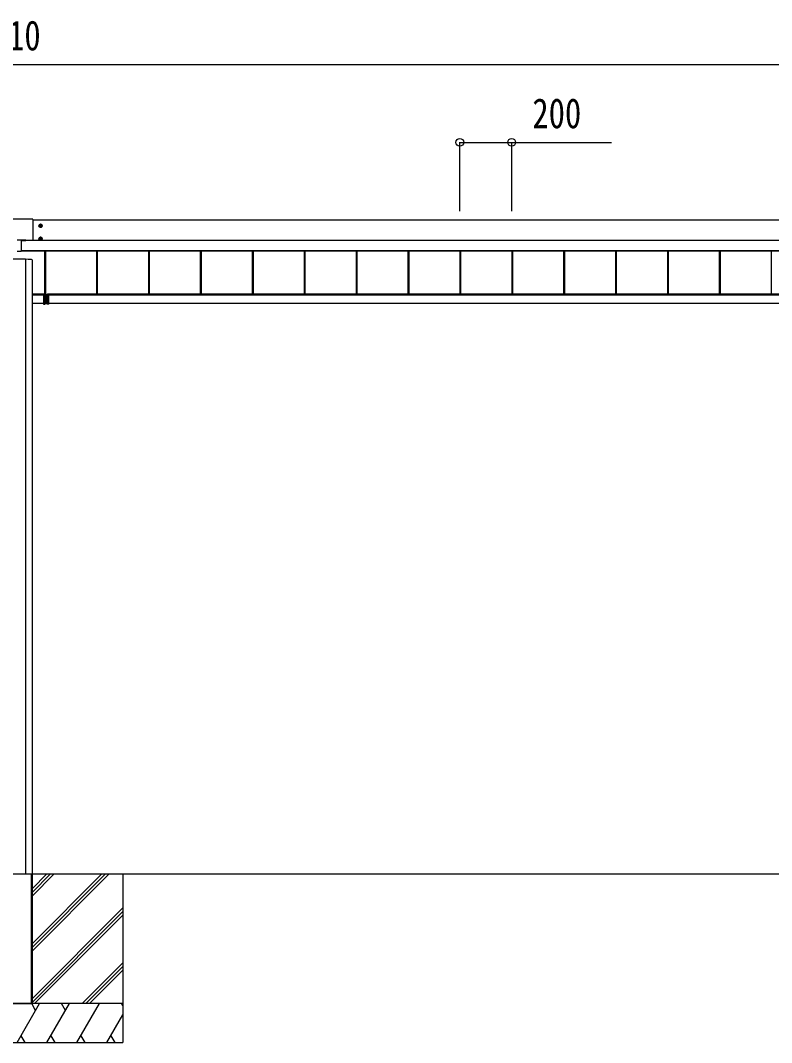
# Model space of a CAD drawing. Units: millimetres, scale not verified. Extents: x -14718 to 14718, y -10396 to 10396.
# Drawn here: x -7002 to -4108, y -7858 to -3917 of the extents above; entities that cross this region are included whole.
import ezdxf
from ezdxf.enums import TextEntityAlignment as Align

# ---------------------------------------------------------------- set-up
doc = ezdxf.new("R2010")
doc.units = ezdxf.units.MM
doc.header["$LTSCALE"] = 50
doc.layers.add('0-4_YKK_A1', color=4, linetype='Continuous')
doc.layers.add('0-5_YKK_D', color=6, linetype='Continuous')
doc.styles.add('ＭＳ ゴシック', font='')
doc.styles.get('ＭＳ ゴシック').set_extended_font_data('MS Gothic')

msp = doc.modelspace()

# ---------------------------------------------------------------- linework, layer by layer
at = {"layer": '0-4_YKK_A1'}
for p, q in [((-6955.43, -4682.57), (-7059.43, -4682.57)), ((-6954.43, -4683.57), (-6954.43, -4765.23)), ((-2460.43, -4686.79), (-6954.43, -4686.79)), ((-6931.68, -4708.53), (-6917.18, -4708.53)), ((-6926.71, -4707.77), (-6927.43, -4707.77)), ((-6924.43, -4715.78), (-6924.43, -4701.28)), ((-6922.15, -4709.29), (-6921.43, -4709.29)), ((-7014.93, -4762.73), (-6999.93, -4762.73)), ((-6999.93, -4762.73), (-6999.93, -4807.88)), ((-6999.93, -4762.9), (-6980.93, -4762.9)), ((-6999.93, -4764.9), (-6980.93, -4764.9)), ((-2308.93, -4765.23), (-6999.93, -4765.23)), ((-2308.93, -4765.71), (-6999.93, -4765.71)), ((-6980.93, -4765.23), (-6980.93, -4762.9)), ((-6931.68, -4758.5), (-6917.18, -4758.5)), ((-6926.71, -4757.74), (-6927.43, -4757.74)), ((-6924.43, -4765.75), (-6924.43, -4751.25)), ((-6922.15, -4759.26), (-6921.43, -4759.26)), ((-6999.93, -4807.88), (-7014.93, -4807.88)), ((-2308.93, -4804.69), (-6999.93, -4804.69)), ((-2308.93, -4805.2), (-6999.93, -4805.2)), ((-6999.93, -4805.34), (-2308.93, -4805.34)), ((-2308.93, -4805.34), (-6999.93, -4805.34)), ((-6908.93, -4805.34), (-6908.93, -4973.13)), ((-6908.53, -4805.34), (-6908.53, -4973.13)), ((-6905.93, -4805.34), (-6905.93, -4973.13)), ((-6708.93, -4805.34), (-6708.93, -4971.57)), ((-6706.33, -4805.34), (-6706.33, -4971.57)), ((-6705.93, -4805.34), (-6705.93, -4971.57)), ((-6508.93, -4805.34), (-6508.93, -4971.57)), ((-6506.33, -4805.34), (-6506.33, -4971.57)), ((-6505.93, -4805.34), (-6505.93, -4971.57)), ((-6308.93, -4805.34), (-6308.93, -4971.57)), ((-6306.33, -4805.34), (-6306.33, -4971.57)), ((-6305.93, -4805.34), (-6305.93, -4971.57)), ((-6108.93, -4805.34), (-6108.93, -4971.57)), ((-6106.33, -4805.34), (-6106.33, -4971.57)), ((-6105.93, -4805.34), (-6105.93, -4971.57)), ((-5908.93, -4805.34), (-5908.93, -4971.57)), ((-5906.33, -4805.34), (-5906.33, -4971.57)), ((-5905.93, -4805.34), (-5905.93, -4971.57)), ((-5708.93, -4805.34), (-5708.93, -4971.57)), ((-5706.33, -4805.34), (-5706.33, -4971.57)), ((-5705.93, -4805.34), (-5705.93, -4971.57)), ((-5508.93, -4805.34), (-5508.93, -4971.57)), ((-5506.33, -4805.34), (-5506.33, -4971.57)), ((-5505.93, -4805.34), (-5505.93, -4971.57)), ((-5308.93, -4805.34), (-5308.93, -4971.57)), ((-5306.33, -4805.34), (-5306.33, -4971.57)), ((-5305.93, -4805.34), (-5305.93, -4971.57)), ((-5108.93, -4805.34), (-5108.93, -4971.57)), ((-5106.33, -4805.34), (-5106.33, -4971.57)), ((-5105.93, -4805.34), (-5105.93, -4971.57)), ((-4908.93, -4805.34), (-4908.93, -4971.57)), ((-4906.33, -4805.34), (-4906.33, -4971.57)), ((-4905.93, -4805.34), (-4905.93, -4971.57)), ((-4708.93, -4805.34), (-4708.93, -4971.57)), ((-4706.33, -4805.34), (-4706.33, -4971.57)), ((-4705.93, -4805.34), (-4705.93, -4971.57)), ((-4508.93, -4805.34), (-4508.93, -4971.57)), ((-4506.33, -4805.34), (-4506.33, -4971.57)), ((-4505.93, -4805.34), (-4505.93, -4971.57)), ((-4308.93, -4805.34), (-4308.93, -4971.57)), ((-4306.33, -4805.34), (-4306.33, -4971.57)), ((-4305.93, -4805.34), (-4305.93, -4971.57)), ((-4108.93, -4805.34), (-4108.93, -4971.57)), ((-6982.62, -4837.54), (-6982.62, -7207.92)), ((-6957.43, -4839.28), (-6957.43, -7203.92)), ((-6909.43, -4971.57), (-6957.43, -4971.57)), ((-6909.43, -4973.57), (-6957.43, -4973.57)), ((-6913.43, -4976.44), (-6957.43, -4976.44)), ((-6913.43, -4976.2), (-6913.43, -4976.4)), ((-6907.71, -4976.21), (-6913.43, -4976.2)), ((-6913.43, -4976.7), (-6907.23, -4976.72)), ((-6909.43, -4971.57), (-6909.43, -4976.21)), ((-6909.43, -4973.13), (-6897.43, -4973.13)), ((-6907.71, -4973.63), (-6907.71, -4976.21)), ((-6907.71, -4973.63), (-6907.43, -4973.63)), ((-6907.71, -4976.21), (-6907.43, -4976.21)), ((-6907.23, -4976.42), (-6907.23, -4976.42)), ((-6907.21, -4973.13), (-6906.93, -4973.13)), ((-6907.21, -4976.72), (-6906.93, -4976.72)), ((-6906.93, -4976.72), (-6906.93, -4973.13)), ((-6906.93, -5009.8), (-6906.93, -4976.72)), ((-6899.93, -4976.72), (-6899.93, -4973.13)), ((-6899.65, -4973.13), (-6899.93, -4973.13)), ((-6899.93, -5009.8), (-6899.93, -4976.72)), ((-6899.65, -4976.72), (-6899.93, -4976.72)), ((-6899.63, -4976.42), (-6899.63, -4976.42)), ((-6893.43, -4976.7), (-6899.63, -4976.72)), ((-6899.15, -4973.63), (-6899.43, -4973.63)), ((-6899.15, -4976.21), (-6899.43, -4976.21)), ((-6899.15, -4973.63), (-6899.15, -4976.21)), ((-6899.15, -4976.21), (-6893.43, -4976.2)), ((-2457.43, -4971.57), (-6897.43, -4971.57)), ((-6897.43, -4971.57), (-6897.43, -4976.21)), ((-2457.43, -4973.57), (-6897.43, -4973.57)), ((-6893.43, -4976.2), (-6893.43, -4976.4)), ((-2457.43, -4976.44), (-6893.43, -4976.44)), ((-6913.43, -5007.92), (-6957.43, -5007.92)), ((-6913.43, -5010.48), (-6907.21, -5010.1)), ((-6913.43, -5010.18), (-6913.43, -5010.48)), ((-6906.93, -5009.8), (-6907.21, -5009.8)), ((-6899.93, -5009.8), (-6899.65, -5009.8)), ((-6893.43, -5010.48), (-6899.65, -5010.1)), ((-2458.28, -5007.92), (-6893.43, -5007.92)), ((-6893.43, -5010.18), (-6893.43, -5010.48)), ((-11557.43, -7207.92), (-1907.43, -7207.92)), ((-7057.13, -7207.92), (-6957.73, -7207.92)), ((-6961.43, -7207.92), (-6961.43, -7707.92)), ((-6959.93, -7207.92), (-6959.93, -7707.92)), ((-6957.43, -7203.92), (-6957.43, -7707.92)), ((-6957.43, -7207.92), (-6957.43, -7707.92)), ((-6957.43, -7292.92), (-6872.43, -7207.92)), ((-6957.43, -7278.78), (-6886.57, -7207.92)), ((-6957.43, -7264.63), (-6900.72, -7207.92)), ((-6957.43, -7505.05), (-6660.34, -7207.96)), ((-6957.43, -7490.91), (-6674.48, -7207.96)), ((-6957.43, -7476.77), (-6688.62, -7207.96)), ((-6607.43, -7207.92), (-6607.43, -7857.92)), ((-6957.43, -7688.9), (-6607.43, -7338.9)), ((-6957.43, -7703.04), (-6607.43, -7353.04)), ((-6948.17, -7707.92), (-6607.43, -7367.18)), ((-6764.32, -7707.92), (-6607.43, -7551.03)), ((-6750.18, -7707.92), (-6607.43, -7565.17)), ((-6736.04, -7707.92), (-6607.43, -7579.32)), ((-6607.43, -7707.92), (-7407.43, -7707.92)), ((-6607.43, -7707.92), (-7407.43, -7707.92)), ((-7057.43, -7707.92), (-6957.43, -7707.92)), ((-7015.44, -7857.92), (-6928.84, -7707.92)), ((-6943.84, -7733.9), (-6958.84, -7707.92)), ((-6899.97, -7857.92), (-6813.37, -7707.92)), ((-6828.37, -7733.9), (-6843.37, -7707.92)), ((-6784.5, -7857.92), (-6697.9, -7707.92)), ((-6607.43, -7716.58), (-6612.43, -7707.92)), ((-6669.03, -7857.92), (-6607.43, -7751.22)), ((-7000.44, -7831.94), (-6985.44, -7857.92)), ((-6884.98, -7831.94), (-6869.98, -7857.92)), ((-6769.5, -7831.94), (-6754.51, -7857.92)), ((-6654.03, -7831.94), (-6639.04, -7857.92)), ((-7407.43, -7857.92), (-6607.43, -7857.92))]:
    msp.add_line(p, q, dxfattribs=at)
for points in [[(-6924.43, -4702.76), (-6929.43, -4705.64), (-6929.43, -4711.42), (-6924.43, -4714.3), (-6919.43, -4711.42), (-6919.43, -4705.64)], [(-6924.43, -4752.73), (-6929.43, -4755.61), (-6929.43, -4761.39), (-6924.43, -4764.27), (-6919.43, -4761.39), (-6919.43, -4755.61)]]:
    msp.add_lwpolyline(points, close=True, dxfattribs=at)
for points in [[(-6927.43, -4707.77), (-6927.43, -4709.29), (-6926.71, -4709.29)], [(-6923.67, -4706.25), (-6923.67, -4705.53), (-6925.19, -4705.53), (-6925.19, -4706.25)], [(-6925.19, -4710.81), (-6925.19, -4711.53), (-6923.67, -4711.53), (-6923.67, -4710.81)], [(-6921.43, -4709.29), (-6921.43, -4707.77), (-6922.15, -4707.77)], [(-6927.43, -4757.74), (-6927.43, -4759.26), (-6926.71, -4759.26)], [(-6923.67, -4756.22), (-6923.67, -4755.5), (-6925.19, -4755.5), (-6925.19, -4756.22)], [(-6925.19, -4760.78), (-6925.19, -4761.5), (-6923.67, -4761.5), (-6923.67, -4760.78)], [(-6921.43, -4759.26), (-6921.43, -4757.74), (-6922.15, -4757.74)], [(-6907.25, -4976.42), (-6913.43, -4976.4), (-6913.43, -4976.7), (-6913.43, -5010.18)], [(-6907.21, -4976.72), (-6907.21, -5009.8), (-6913.43, -5010.18)], [(-6907.43, -4976.23), (-6907.43, -4976.21), (-6907.43, -4973.63)], [(-6907.23, -4976.42), (-6907.23, -4976.42), (-6907.24, -4976.42)], [(-6899.65, -4976.72), (-6899.65, -5009.8), (-6893.43, -5010.18)], [(-6899.63, -4976.42), (-6899.63, -4976.42), (-6899.62, -4976.42)], [(-6899.61, -4976.42), (-6893.43, -4976.4), (-6893.43, -4976.7), (-6893.43, -5010.18)], [(-6899.43, -4976.23), (-6899.43, -4976.21), (-6899.43, -4973.63)], [(-7057.13, -7207.92), (-6957.73, -7207.92), (-6957.43, -7207.92)]]:
    msp.add_lwpolyline(points, dxfattribs=at)
for centre, radius in [((-6924.43, -4708.53), 6.25), ((-6924.43, -4708.53), 5), ((-6924.43, -4758.5), 6.25), ((-6924.43, -4758.5), 5)]:
    msp.add_circle(centre, radius, dxfattribs=at)
for centre, radius, start, end in [((-6955.43, -4683.57), 1, 0.01746, 90.01745), ((-6924.43, -4708.53), 5.58, 153.74848, 206.25152), ((-6924.43, -4708.53), 5.58, 93.74848, 146.25152), ((-6924.43, -4708.53), 5.58, 213.74848, 266.25152), ((-6926.71, -4706.25), 1.52, 270, 0), ((-6926.71, -4710.81), 1.52, 0, 90), ((-6924.43, -4708.53), 5.58, 33.74848, 86.25152), ((-6924.43, -4708.53), 5.58, 273.74848, 326.25152), ((-6922.15, -4706.25), 1.52, 180, 270), ((-6922.15, -4710.81), 1.52, 90, 180), ((-6924.43, -4708.53), 5.58, 333.74848, 26.25152), ((-6924.43, -4758.5), 5.58, 153.74848, 206.25152), ((-6924.43, -4758.5), 5.58, 93.74848, 146.25152), ((-6924.43, -4758.5), 5.58, 213.74848, 266.25152), ((-6926.71, -4756.22), 1.52, 270, 0), ((-6926.71, -4760.78), 1.52, 0, 90), ((-6924.43, -4758.5), 5.58, 33.74848, 86.25152), ((-6924.43, -4758.5), 5.58, 273.74848, 326.25152), ((-6922.15, -4756.22), 1.52, 180, 270), ((-6922.15, -4760.78), 1.52, 90, 180), ((-6924.43, -4758.5), 5.58, 333.74848, 26.25152), ((-6907.64, -4978.2), 1.98, 83.79926, 91.95127), ((-6907.25, -4976.72), 0.3, 87.77338, 89.77816), ((-6907.25, -4976.56), 0.141, 85.77463, 89.9759), ((-6908.48, -4976.64), 1.25, 356.45735, 10.27369), ((-6908.44, -4976.59), 1.21, 354.17006, 8.37745), ((-6908.56, -4973.2), 1.35, 350.09675, 2.91202), ((-6907.23, -4973.13), 0.3, 269.98255, 359.98254), ((-6907.23, -4976.72), 0.3, 0, 89.87763), ((-6908.43, -4976.64), 1.22, 356.27163, 10.47203), ((-6899.63, -4973.13), 0.3, 180.01746, 270.01745), ((-6899.63, -4976.72), 0.3, 90.12237, 180), ((-6898.44, -4976.64), 1.22, 169.52797, 183.72837), ((-6898.3, -4973.2), 1.35, 177.08798, 189.90325), ((-6898.42, -4976.59), 1.21, 171.62255, 185.82994), ((-6898.38, -4976.64), 1.25, 169.72631, 183.54265), ((-6899.61, -4976.72), 0.3, 90.22184, 92.22662), ((-6899.61, -4976.56), 0.141, 90.0241, 94.22537), ((-6899.22, -4978.2), 1.98, 88.04873, 96.20074), ((-6907.23, -5009.8), 0.3, 273.5, 0), ((-6908.44, -5009.95), 1.24, 353.06854, 6.93146), ((-6899.63, -5009.8), 0.3, 180, 266.5), ((-6898.42, -5009.95), 1.24, 173.06854, 186.93146)]:
    msp.add_arc(centre, radius, start, end, dxfattribs=at)
for centre, major_axis, ratio, start_param, end_param in [((-7007.43, -4839.28), (50, 0), 0.04, 6.2831853, 9.424778), ((-6907.21, -4973.63), (-0.301, 0.4), 0.997782, 5.6362522, 7.2070486), ((-6907.73, -4976.21), (-0.001, 0.2), 0.09157, 4.6769241, 4.7117655), ((-6907.23, -4976.22), (0.482, 0.007), 0.414889, 3.1353871, 4.6694768), ((-6907.23, -4973.63), (-0.108, 0.169), 0.994155, 5.7105836, 7.28138), ((-6907.23, -4976.22), (0.145, 0.15), 0.921201, 2.3804184, 3.9145081), ((-6907.21, -4976.22), (-0.301, 0.4), 0.997782, 2.4579529, 2.4946596), ((-6899.65, -4973.63), (0.301, 0.4), 0.997782, 5.3593221, 6.9301184), ((-6899.65, -4976.22), (0.301, 0.4), 0.997782, 3.7885257, 3.8252324), ((-6899.63, -4973.63), (0.108, 0.169), 0.994155, 5.2849907, 6.855787), ((-6899.63, -4976.22), (-0.145, 0.15), 0.921201, 2.3686772, 3.9027669), ((-6899.63, -4976.22), (-0.482, 0.007), 0.414889, 1.6137085, 3.1477982), ((-6899.13, -4976.21), (0.001, 0.2), 0.09157, 1.5714198, 1.6062613)]:
    msp.add_ellipse(centre, major_axis=major_axis, ratio=ratio, start_param=start_param, end_param=end_param, dxfattribs=at)
at = {"layer": '0-5_YKK_D'}
for p, q in [((-11537.43, -4086.79), (-2477.43, -4086.79)), ((-5308.93, -4651.64), (-5308.93, -4385.79)), ((-5108.93, -4651.64), (-5108.93, -4385.79))]:
    msp.add_line(p, q, dxfattribs=at)
msp.add_lwpolyline([(-5308.93, -4386.79), (-5108.93, -4386.79), (-4723.83, -4386.79)], dxfattribs=at)
for centre in [(-5308.93, -4386.79), (-5108.93, -4386.79)]:
    msp.add_circle(centre, 14.88, dxfattribs=at)

# ---------------------------------------------------------------- texts
at = {"layer": '0-5_YKK_D', "style": 'ＭＳ ゴシック', "width": 0.8}
for s, p in [('D=9410', (-7301.43, -4066.79)), ('200', (-5029.43, -4366.79))]:
    msp.add_text(s, height=115.5, dxfattribs=at).set_placement(p, align=Align.BOTTOM_LEFT)

doc.saveas('drawing.dxf')
